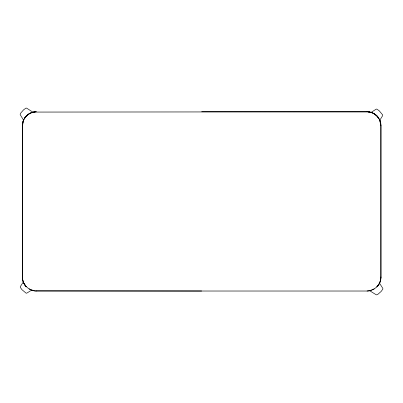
<?xml version="1.0" encoding="UTF-8"?>
<svg xmlns="http://www.w3.org/2000/svg" width="403" height="403" viewBox="0 0 403 403"><rect width="100%" height="100%" fill="white"/><g stroke="black" fill="none" stroke-linecap="round" stroke-linejoin="round"><path stroke-width="0.6" d="M369.742 290.749L367.047 291.021L36.29 291.021C28.915 290.986 22.251 284.563 22.487 277.093L22.492 125.66L23.596 120.386M380.986 277.098L380.991 125.66L380.724 122.93L379.938 120.341M379.742 120.386L380.845 125.66L380.855 277.093C381.132 284.573 374.402 290.971 367.047 291.021M380.855 277.093C380.89 280.78 379.334 284.337 376.795 286.981M380.991 277.073L380.724 279.808A13.949 13.949 0 0 1 377.057 286.805L378.729 284.709M22.432 125.66C22.316 118.235 28.845 111.601 36.29 111.712C31.706 111.747 27.288 114.104 24.709 117.888M22.633 122.97C23.349 119.348 25.691 116.296 28.608 114.125M23.394 120.341L22.608 122.93L22.341 125.66L22.346 277.098M379.787 120.28L382.679 115.596L382.679 114.941L379.223 110.795L376.865 109.127L376.211 109.127L371.012 112.472M23.631 281.475L20.281 286.674L20.281 287.329L21.953 289.686L26.099 293.147L26.754 293.147L31.948 289.933M24.865 118.014L26.502 115.817L28.215 114.553M28.643 114.235L31.011 112.966L35.207 111.913M372.322 289.787L374.246 288.86M369.742 290.573L371.808 289.943M33.585 112.074L367.047 111.807L369.752 112.074L372.322 112.966M201.666 111.747L367.047 111.853M36.29 290.84L201.666 291.006M368.125 111.913L369.752 112.074M33.59 290.749L36.29 291.021M31.53 289.943L33.595 290.573M29.092 288.86L31.011 289.787M372.795 113.218L374.694 114.235M374.785 114.094L372.362 112.764L369.773 111.984L367.047 111.712C371.626 111.747 376.044 114.104 378.629 117.888M369.123 290.377L376.382 294.87L377.601 294.543L381.183 291.414L382.85 289.057L382.85 288.402L379.505 283.203M32.845 112.145L26.618 108.13L25.963 108.13L23.611 109.797L20.477 113.379L20.15 114.598L23.681 120.311M375.546 114.87C379.077 117.208 380.77 121.55 380.9 125.66M375.193 114.437L376.83 115.817L378.472 118.014M374.725 114.125C377.646 116.296 379.989 119.348 380.699 122.97M25.47 285.656L23.434 282.438L22.85 280.322M24.603 284.709L26.276 286.805A13.949 13.949 0 0 1 22.608 279.808L22.346 277.073M22.477 277.093L22.704 279.793"/></g></svg>
